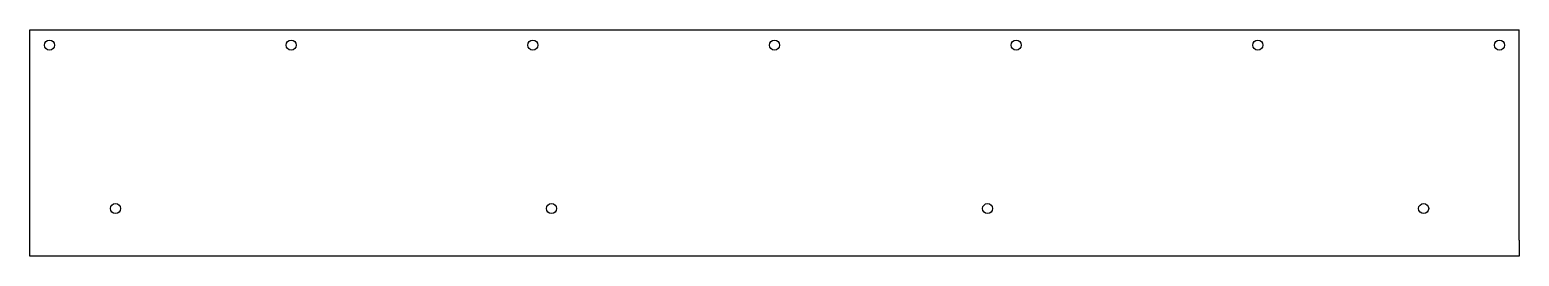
# Model space of a CAD drawing. Extents: x 0 to 37, y 0 to 5.6.
import ezdxf

# ---------------------------------------------------------------- set-up
doc = ezdxf.new("R2010")
doc.units = 0
doc.header["$LTSCALE"] = 1.21
doc.layers.get('0').update_dxf_attribs({"linetype": 'CONTINUOUS'})
doc.layers.add('DTM_AXES', color=7, linetype='CONTINUOUS')
doc.layers.add('DTM_SURFS', color=7, linetype='CONTINUOUS')

msp = doc.modelspace()

# ---------------------------------------------------------------- linework, layer by layer
at = {"color": 3, "linetype": 'CONTINUOUS'}
for p, q in [((0, 0.473), (0, 1.843)), ((36.98, 0.473), (36.98, 1.843)), ((0, 0), (0, 0.399)), ((36.98, 0.399), (36.98, 0)), ((36.98, 0), (0, 0))]:
    msp.add_line(p, q, dxfattribs=at)
at = {"layer": 'DTM_AXES', "color": 3, "linetype": 'CONTINUOUS'}
for p, q in [((0, 3.639), (0, 3.713)), ((36.98, 3.639), (36.98, 3.713)), ((0, 2.306), (0, 2.38)), ((36.98, 2.306), (36.98, 2.38)), ((0, 1.843), (0, 1.917)), ((36.98, 1.843), (36.98, 1.917)), ((0, 0.399), (0, 0.473)), ((36.98, 0.399), (36.98, 0.473))]:
    msp.add_line(p, q, dxfattribs=at)
for centre in [(0.49, 5.243), (6.49, 5.243), (12.49, 5.243), (18.49, 5.243), (24.49, 5.243), (30.49, 5.243), (36.49, 5.243), (2.127, 1.183), (12.954, 1.183), (23.78, 1.183), (34.607, 1.183)]:
    msp.add_circle(centre, 0.125, dxfattribs=at)
at = {"layer": 'DTM_SURFS', "color": 3, "linetype": 'CONTINUOUS'}
for p, q in [((0, 3.713), (0, 5.623)), ((0, 5.623), (36.98, 5.623)), ((36.98, 3.713), (36.98, 5.623)), ((0, 2.38), (0, 3.639)), ((36.98, 2.38), (36.98, 3.639)), ((0, 1.917), (0, 2.306)), ((36.98, 1.917), (36.98, 2.306))]:
    msp.add_line(p, q, dxfattribs=at)

doc.saveas('drawing.dxf')
